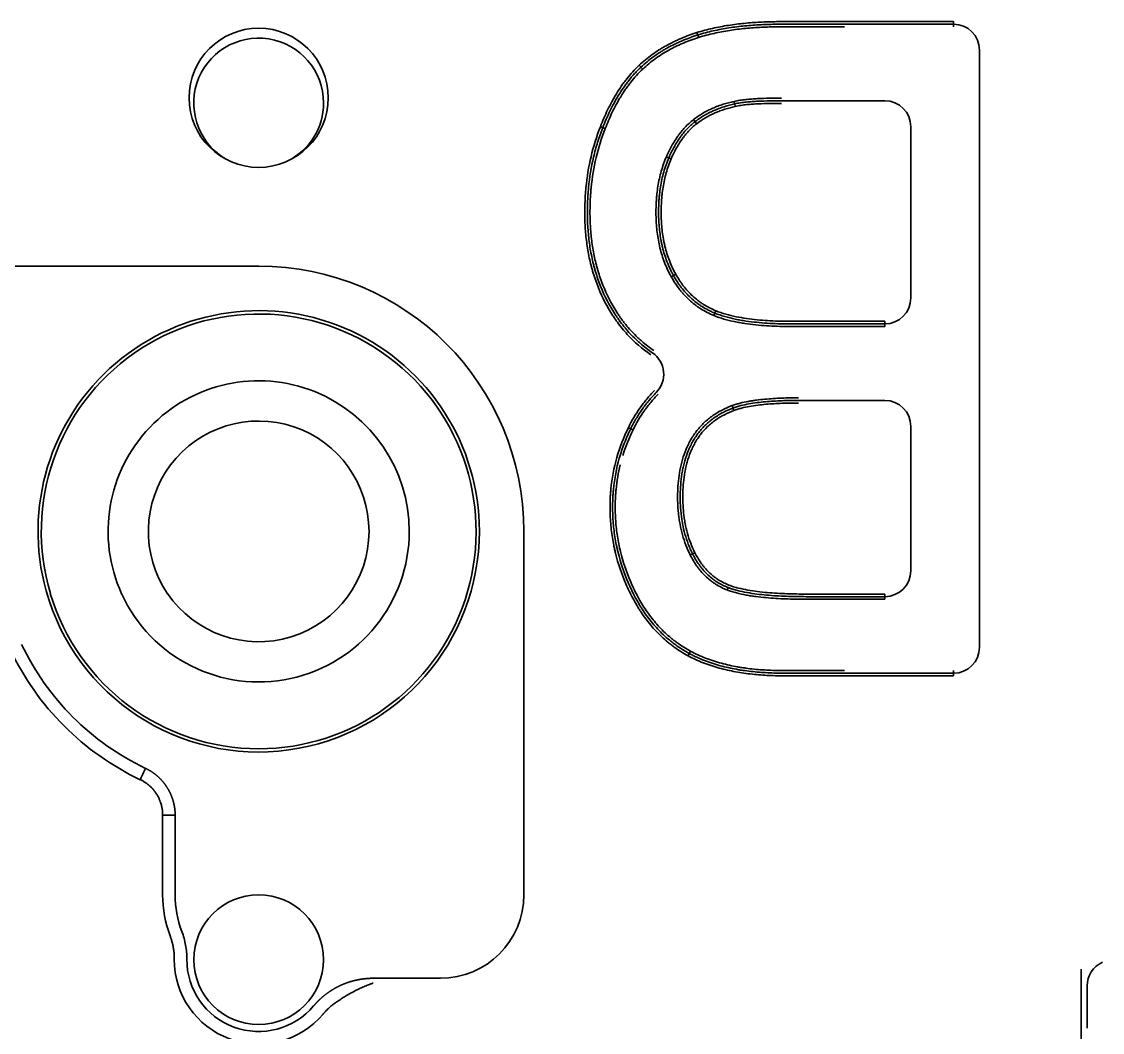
# Model space of a CAD drawing. Extents: x 53 to 4124, y 6244 to 10190.
# Drawn here: x 2239.14 to 2280.78, y 9391.09 to 9430.03 of the extents above; entities that cross this region are included whole.
import ezdxf

# ---------------------------------------------------------------- set-up
doc = ezdxf.new("R2010")
doc.units = 0
doc.header["$LTSCALE"] = 5
doc.layers.add('1', color=7, linetype='CONTINUOUS', true_color=0xffffff)

msp = doc.modelspace()

# ---------------------------------------------------------------- linework, layer by layer
at = {"layer": '1', "color": 7, "linetype": 'Continuous', "lineweight": 35}
for p, q in [((2275.04, 9429.927), (2275.04, 9430.027)), ((2275.04, 9429.827), (2275.04, 9429.927)), ((2265.219, 9429.416), (2265.188, 9429.512)), ((2276.04, 9405.927), (2276.04, 9428.927)), ((2266.633, 9426.76), (2266.611, 9426.857)), ((2268.412, 9426.979), (2272.395, 9426.979)), ((2261.53, 9425.943), (2261.437, 9425.979)), ((2265.086, 9426.173), (2265.025, 9426.252)), ((2265.086, 9426.173), (2265.148, 9426.094)), ((2273.395, 9425.979), (2273.395, 9419.383)), ((2264.073, 9424.785), (2263.981, 9424.825)), ((2264.073, 9424.785), (2264.165, 9424.745)), ((2248.275, 9420.611), (2234.275, 9420.611)), ((2264.252, 9420.251), (2264.34, 9420.299)), ((2265.805, 9418.707), (2265.843, 9418.799)), ((2272.395, 9418.383), (2272.395, 9418.483)), ((2272.395, 9418.283), (2272.395, 9418.383)), ((2266.544, 9415.141), (2266.579, 9415.047)), ((2269.067, 9415.435), (2272.395, 9415.435)), ((2262.605, 9414.341), (2262.515, 9414.385)), ((2273.395, 9414.435), (2273.395, 9408.876)), ((2258.493, 9396.393), (2258.493, 9410.393)), ((2264.989, 9409.526), (2265.078, 9409.57)), ((2266.319, 9408.134), (2266.355, 9408.227)), ((2272.395, 9407.876), (2272.395, 9407.976)), ((2272.395, 9407.776), (2272.395, 9407.876)), ((2264.861, 9405.688), (2264.813, 9405.601)), ((2264.909, 9405.776), (2264.861, 9405.688)), ((2275.04, 9405.027), (2275.04, 9404.927)), ((2275.04, 9404.827), (2275.04, 9404.927)), ((2244.575, 9396.393), (2244.575, 9399.457)), ((2245.058, 9399.457), (2245.058, 9396.393)), ((2279.96, 9393.521), (2279.96, 9379.708)), ((2252.684, 9393.176), (2255.275, 9393.176)), ((2280.187, 9391.257), (2280.187, 9392.882)), ((2280.187, 9392.882), (2280.188, 9392.882)), ((2280.188, 9391.257), (2280.188, 9392.882))]:
    msp.add_line(p, q, dxfattribs=at)
for centre, radius in [((2248.275, 9427.093), 2.68), ((2248.275, 9393.893), 2.5)]:
    msp.add_circle(centre, radius, dxfattribs=at)
for centre, radius, start, end in [((2275.04, 9428.927), 1, 0, 90), ((2248.275, 9426.893), 2.5, 0, 243.2925), ((2248.275, 9426.893), 2.5, 296.7019, 0), ((2272.395, 9425.979), 1, 0, 90), ((2248.275, 9410.393), 10.217, 0, 90), ((2272.395, 9419.383), 1, 270, 0), ((2248.275, 9410.393), 8.5, 0, 195.6319), ((2248.276, 9410.391), 8.374, 269.993, 196.5911), ((2262.878, 9416.445), 1, 315.5879, 55.5855), ((2248.275, 9410.391), 5.8, 0, 204.4632), ((2272.395, 9414.435), 1, 0, 90), ((2248.275, 9410.391), 4.25, 0, 214.3744), ((2248.275, 9410.393), 8.5, 195.6319, 0), ((2248.275, 9410.391), 5.8, 204.4181, 0), ((2248.275, 9410.391), 4.25, 214.3125, 0), ((2272.395, 9408.876), 1, 270, 0), ((2248.275, 9410.391), 8.375, 196.5938, 270), ((2248.275, 9410.393), 10.117, 205.5003, 244.4997), ((2275.04, 9405.927), 1, 270, 0), ((2248.275, 9410.393), 10.6, 205.5003, 244.4997), ((2249.075, 9396.393), 4.5, 180, 200.6344), ((2249.075, 9396.393), 4.017, 180, 200.6344), ((2255.275, 9396.393), 3.217, 270, 0), ((2248.275, 9393.893), 3.25, 179.7251, 319.876), ((2248.275, 9393.893), 2.767, 179.7251, 319.876)]:
    msp.add_arc(centre, radius, start, end, dxfattribs=at)
for centre, major_axis, ratio, start_param, end_param in [((2265.158, 9429.607), (0.03, -0.0954), 0.004943, 4.712389, 6.283185), ((2262.93, 9428.344), (0.0686, -0.0728), 0.005836, 0, 1.570796), ((2263.067, 9428.198), (0.0682, -0.0732), 0.005836, 1.570796, 3.141593), ((2261.623, 9425.906), (0.0931, -0.0365), 0.002154, 1.570796, 3.141593), ((2264.165, 9420.202), (-0.0872, -0.0489), 0.003959, 3.141593, 4.712389), ((2265.881, 9418.892), (-0.0377, -0.0926), 0.005423, 0, 1.570782), ((2266.509, 9415.234), (-0.0351, 0.0936), 0.002512, 3.141593, 4.712389), ((2262.694, 9414.297), (0.0897, -0.0441), 0.004362, 1.570796, 3.141593), ((2264.9, 9409.48), (-0.0892, -0.0452), 0.004078, 3.141593, 4.712389), ((2281.189, 9392.88), (0.709, -0.709), 0.997569, 2.780516, 3.926382)]:
    msp.add_ellipse(centre, major_axis=major_axis, ratio=ratio, start_param=start_param, end_param=end_param, dxfattribs=at)
for points, knots in [([(2265.158, 9429.607), (2265.358, 9429.67), (2265.56, 9429.723), (2265.964, 9429.814), (2266.167, 9429.852), (2266.574, 9429.915), (2266.778, 9429.941), (2267.187, 9429.981), (2267.393, 9429.996), (2267.804, 9430.018), (2268.01, 9430.024), (2268.268, 9430.027), (2268.32, 9430.027), (2268.423, 9430.027), (2268.475, 9430.027), (2268.63, 9430.027), (2269.147, 9430.027), (2271.318, 9430.027), (2273.386, 9430.027), (2275.04, 9430.027)], [0, 0, 0, 0, 0.0625, 0.0625, 0.125, 0.125, 0.1875, 0.1875, 0.25, 0.25, 0.3125, 0.3125, 0.328125, 0.328125, 0.34375, 0.34375, 0.375, 0.5, 1, 1, 1, 1]), ([(2275.04, 9429.927), (2273.391, 9429.927), (2271.329, 9429.927), (2269.164, 9429.927), (2268.648, 9429.927), (2268.494, 9429.927), (2268.442, 9429.927), (2268.339, 9429.927), (2268.288, 9429.927), (2268.03, 9429.924), (2267.824, 9429.918), (2267.412, 9429.897), (2267.206, 9429.882), (2266.797, 9429.842), (2266.593, 9429.817), (2266.188, 9429.754), (2265.986, 9429.716), (2265.585, 9429.626), (2265.386, 9429.574), (2265.188, 9429.512)], [0, 0, 0, 0, 0.5, 0.625, 0.65625, 0.65625, 0.671875, 0.671875, 0.6875, 0.6875, 0.75, 0.75, 0.8125, 0.8125, 0.875, 0.875, 0.9375, 0.9375, 1, 1, 1, 1]), ([(2270.84, 9429.827), (2270.596, 9429.827), (2269.941, 9429.827), (2269.182, 9429.827), (2268.669, 9429.827), (2268.514, 9429.827), (2268.463, 9429.827), (2268.36, 9429.827), (2268.309, 9429.827), (2268.052, 9429.825), (2267.846, 9429.819), (2267.435, 9429.799), (2267.231, 9429.784), (2266.823, 9429.744), (2266.62, 9429.719), (2266.216, 9429.657), (2266.014, 9429.62), (2265.615, 9429.531), (2265.416, 9429.478), (2265.219, 9429.416)], [0, 0, 0, 0, 0.129346, 0.34701, 0.401426, 0.401426, 0.428634, 0.428634, 0.455842, 0.455842, 0.564673, 0.564673, 0.673505, 0.673505, 0.782337, 0.782337, 0.891168, 0.891168, 1, 1, 1, 1]), ([(2262.93, 9428.344), (2263.087, 9428.492), (2263.253, 9428.629), (2263.514, 9428.817), (2263.647, 9428.908), (2263.784, 9428.992), (2263.877, 9429.047), (2263.924, 9429.074), (2264.065, 9429.153), (2264.161, 9429.202), (2264.306, 9429.273), (2264.355, 9429.296), (2264.453, 9429.34), (2264.502, 9429.362), (2264.75, 9429.467), (2264.953, 9429.541), (2265.158, 9429.607)], [0, 0, 0, 0, 0.25, 0.25, 0.375, 0.4375, 0.4375, 0.5, 0.5, 0.625, 0.625, 0.6875, 0.6875, 0.75, 0.75, 1, 1, 1, 1]), ([(2265.188, 9429.512), (2265.163, 9429.503), (2265.138, 9429.495), (2265.088, 9429.479), (2265.012, 9429.453), (2264.838, 9429.391), (2264.69, 9429.333), (2264.544, 9429.271), (2264.495, 9429.25), (2264.399, 9429.206), (2264.255, 9429.138), (2264.114, 9429.065), (2263.975, 9428.988), (2263.929, 9428.962), (2263.838, 9428.908), (2263.703, 9428.825), (2263.397, 9428.618), (2263.153, 9428.416), (2262.999, 9428.271)], [0, 0, 0, 0, 0.03125, 0.03125, 0.0625, 0.125, 0.25, 0.25, 0.3125, 0.3125, 0.375, 0.5, 0.5, 0.5625, 0.5625, 0.625, 0.75, 1, 1, 1, 1]), ([(2265.219, 9429.416), (2265.021, 9429.353), (2264.825, 9429.281), (2264.586, 9429.18), (2264.538, 9429.159), (2264.443, 9429.116), (2264.302, 9429.05), (2264.164, 9428.978), (2263.982, 9428.877), (2263.892, 9428.824), (2263.716, 9428.713), (2263.631, 9428.655), (2263.379, 9428.473), (2263.219, 9428.341), (2263.067, 9428.198)], [0, 0, 0, 0, 0.25, 0.25, 0.3125, 0.3125, 0.375, 0.5, 0.5, 0.625, 0.625, 0.75, 0.75, 1, 1, 1, 1]), ([(2261.437, 9425.979), (2261.523, 9426.198), (2261.615, 9426.414), (2261.768, 9426.731), (2261.822, 9426.836), (2261.906, 9426.991), (2261.934, 9427.043), (2261.993, 9427.145), (2262.023, 9427.195), (2262.114, 9427.346), (2262.178, 9427.445), (2262.278, 9427.59), (2262.312, 9427.637), (2262.382, 9427.732), (2262.418, 9427.779), (2262.6, 9428.009), (2262.758, 9428.183), (2262.93, 9428.344)], [0, 0, 0, 0, 0.25, 0.25, 0.375, 0.375, 0.4375, 0.4375, 0.5, 0.5, 0.625, 0.625, 0.6875, 0.6875, 0.75, 0.75, 1, 1, 1, 1]), ([(2262.999, 9428.271), (2262.993, 9428.266), (2262.988, 9428.261), (2262.977, 9428.251), (2262.962, 9428.236), (2262.925, 9428.201), (2262.853, 9428.13), (2262.794, 9428.067), (2262.677, 9427.939), (2262.602, 9427.851), (2262.495, 9427.715), (2262.46, 9427.669), (2262.391, 9427.575), (2262.357, 9427.528), (2262.259, 9427.386), (2262.196, 9427.288), (2262.106, 9427.14), (2262.077, 9427.09), (2262.019, 9426.99), (2261.991, 9426.939), (2261.909, 9426.787), (2261.856, 9426.684), (2261.756, 9426.475), (2261.708, 9426.37), (2261.616, 9426.158), (2261.572, 9426.051), (2261.53, 9425.943)], [0, 0, 0, 0, 0.007812, 0.007812, 0.015625, 0.03125, 0.0625, 0.125, 0.125, 0.25, 0.25, 0.3125, 0.3125, 0.375, 0.375, 0.5, 0.5, 0.5625, 0.5625, 0.625, 0.625, 0.75, 0.75, 0.875, 0.875, 1, 1, 1, 1]), ([(2263.067, 9428.198), (2262.9, 9428.042), (2262.748, 9427.874), (2262.572, 9427.651), (2262.537, 9427.605), (2262.47, 9427.514), (2262.437, 9427.467), (2262.34, 9427.327), (2262.278, 9427.231), (2262.19, 9427.085), (2262.161, 9427.036), (2262.105, 9426.937), (2262.077, 9426.887), (2261.996, 9426.737), (2261.944, 9426.636), (2261.846, 9426.431), (2261.798, 9426.327), (2261.708, 9426.118), (2261.665, 9426.013), (2261.623, 9425.907)], [0, 0, 0, 0, 0.25, 0.25, 0.3125, 0.3125, 0.375, 0.375, 0.5, 0.5, 0.5625, 0.5625, 0.625, 0.625, 0.75, 0.75, 0.875, 0.875, 1, 1, 1, 1]), ([(2265.025, 9426.252), (2265.138, 9426.341), (2265.257, 9426.421), (2265.413, 9426.513), (2265.444, 9426.531), (2265.507, 9426.565), (2265.603, 9426.616), (2265.7, 9426.662), (2265.832, 9426.72), (2265.899, 9426.747), (2266.034, 9426.798), (2266.102, 9426.821), (2266.239, 9426.865), (2266.309, 9426.885), (2266.448, 9426.922), (2266.518, 9426.939), (2266.588, 9426.955)], [0, 0, 0, 0, 0.25, 0.25, 0.3125, 0.3125, 0.375, 0.5, 0.5, 0.625, 0.625, 0.75, 0.75, 0.875, 0.875, 1, 1, 1, 1]), ([(2265.086, 9426.173), (2265.1, 9426.184), (2265.114, 9426.195), (2265.142, 9426.216), (2265.184, 9426.247), (2265.285, 9426.318), (2265.374, 9426.374), (2265.495, 9426.445), (2265.556, 9426.479), (2265.682, 9426.543), (2265.745, 9426.573), (2265.874, 9426.629), (2265.939, 9426.655), (2266.07, 9426.704), (2266.137, 9426.727), (2266.337, 9426.791), (2266.474, 9426.827), (2266.611, 9426.857)], [0, 0, 0, 0, 0.03125, 0.03125, 0.0625, 0.125, 0.25, 0.25, 0.375, 0.375, 0.5, 0.5, 0.625, 0.625, 0.75, 0.75, 1, 1, 1, 1]), ([(2266.633, 9426.76), (2266.499, 9426.73), (2266.367, 9426.695), (2266.171, 9426.633), (2266.107, 9426.611), (2265.979, 9426.563), (2265.915, 9426.538), (2265.79, 9426.483), (2265.728, 9426.454), (2265.606, 9426.392), (2265.546, 9426.359), (2265.369, 9426.255), (2265.256, 9426.179), (2265.148, 9426.094)], [0, 0, 0, 0, 0.25, 0.25, 0.375, 0.375, 0.5, 0.5, 0.625, 0.625, 0.75, 0.75, 1, 1, 1, 1]), ([(2266.588, 9426.955), (2266.626, 9426.964), (2266.663, 9426.972), (2266.738, 9426.986), (2266.776, 9426.992), (2266.889, 9427.009), (2266.964, 9427.018), (2267.116, 9427.034), (2267.192, 9427.04), (2267.344, 9427.051), (2267.42, 9427.056), (2267.649, 9427.067), (2267.801, 9427.072), (2268.107, 9427.078), (2268.259, 9427.079), (2268.412, 9427.079)], [0, 0, 0, 0, 0.0625, 0.0625, 0.125, 0.125, 0.25, 0.25, 0.375, 0.375, 0.5, 0.5, 0.75, 0.75, 1, 1, 1, 1]), ([(2266.611, 9426.857), (2266.611, 9426.858), (2266.611, 9426.858), (2266.61, 9426.861), (2266.61, 9426.862), (2266.609, 9426.867), (2266.608, 9426.87), (2266.606, 9426.877), (2266.605, 9426.881), (2266.603, 9426.89), (2266.602, 9426.895), (2266.6, 9426.906), (2266.598, 9426.912), (2266.596, 9426.923), (2266.594, 9426.93), (2266.591, 9426.942), (2266.59, 9426.949), (2266.588, 9426.955)], [0, 0, 0, 0, 0.113036, 0.113036, 0.239746, 0.239746, 0.366455, 0.366455, 0.493164, 0.493164, 0.619873, 0.619873, 0.746582, 0.746582, 0.873291, 0.873291, 1, 1, 1, 1]), ([(2266.611, 9426.857), (2266.647, 9426.866), (2266.684, 9426.874), (2266.758, 9426.888), (2266.796, 9426.894), (2266.907, 9426.911), (2266.982, 9426.92), (2267.132, 9426.935), (2267.207, 9426.941), (2267.358, 9426.952), (2267.433, 9426.956), (2267.658, 9426.967), (2267.809, 9426.972), (2268.11, 9426.978), (2268.261, 9426.979), (2268.412, 9426.979)], [0, 0, 0, 0, 0.0625, 0.0625, 0.125, 0.125, 0.25, 0.25, 0.375, 0.375, 0.5, 0.5, 0.75, 0.75, 1, 1, 1, 1]), ([(2268.412, 9426.879), (2268.263, 9426.879), (2268.114, 9426.878), (2267.817, 9426.872), (2267.668, 9426.868), (2267.445, 9426.857), (2267.371, 9426.853), (2267.222, 9426.842), (2267.148, 9426.836), (2267, 9426.821), (2266.926, 9426.812), (2266.816, 9426.796), (2266.779, 9426.79), (2266.706, 9426.776), (2266.669, 9426.769), (2266.633, 9426.76)], [0, 0, 0, 0, 0.25, 0.25, 0.5, 0.5, 0.625, 0.625, 0.75, 0.75, 0.875, 0.875, 0.9375, 0.9375, 1, 1, 1, 1]), ([(2263.386, 9417.188), (2263.05, 9417.419), (2262.746, 9417.682), (2262.34, 9418.126), (2262.181, 9418.32), (2262.035, 9418.527), (2261.977, 9418.611), (2261.949, 9418.653), (2261.865, 9418.781), (2261.812, 9418.868), (2261.558, 9419.306), (2261.391, 9419.672), (2261.223, 9420.148), (2261.176, 9420.292), (2261.133, 9420.438), (2261.106, 9420.536), (2261.093, 9420.586), (2261.03, 9420.832), (2260.988, 9421.03), (2260.921, 9421.426), (2260.895, 9421.625), (2260.857, 9422.024), (2260.845, 9422.224), (2260.837, 9422.525), (2260.836, 9422.625), (2260.837, 9422.826), (2260.841, 9423.028), (2260.851, 9423.23), (2260.864, 9423.432), (2260.872, 9423.533), (2260.921, 9424.037), (2260.986, 9424.434), (2261.169, 9425.216), (2261.289, 9425.601), (2261.437, 9425.979)], [0, 0, 0, 0, 0.125, 0.125, 0.1875, 0.203125, 0.203125, 0.21875, 0.21875, 0.25, 0.25, 0.375, 0.375, 0.40625, 0.421875, 0.421875, 0.4375, 0.4375, 0.5, 0.5, 0.5625, 0.5625, 0.625, 0.625, 0.65625, 0.65625, 0.6875, 0.71875, 0.71875, 0.75, 0.75, 0.875, 0.875, 1, 1, 1, 1]), ([(2261.53, 9425.943), (2261.529, 9425.94), (2261.528, 9425.937), (2261.526, 9425.931), (2261.522, 9425.922), (2261.514, 9425.902), (2261.499, 9425.861), (2261.468, 9425.78), (2261.409, 9425.616), (2261.299, 9425.286), (2261.221, 9425), (2261.085, 9424.422), (2261.021, 9424.032), (2260.973, 9423.536), (2260.965, 9423.436), (2260.952, 9423.238), (2260.942, 9423.039), (2260.937, 9422.841), (2260.936, 9422.643), (2260.937, 9422.544), (2260.944, 9422.248), (2260.956, 9422.051), (2260.992, 9421.658), (2261.017, 9421.463), (2261.082, 9421.072), (2261.122, 9420.878), (2261.183, 9420.635), (2261.196, 9420.587), (2261.222, 9420.49), (2261.264, 9420.346), (2261.432, 9419.825), (2261.637, 9419.374), (2261.885, 9418.942), (2261.936, 9418.857), (2262.018, 9418.73), (2262.045, 9418.689), (2262.102, 9418.606), (2262.131, 9418.565), (2262.278, 9418.361), (2262.404, 9418.206), (2262.606, 9417.984), (2262.675, 9417.912), (2262.783, 9417.806), (2262.819, 9417.772), (2262.893, 9417.704), (2263.079, 9417.537), (2263.277, 9417.384), (2263.443, 9417.27)], [0, 0, 0, 0, 0.000977, 0.000977, 0.001953, 0.003906, 0.007813, 0.015625, 0.03125, 0.0625, 0.125, 0.125, 0.25, 0.25, 0.28125, 0.28125, 0.3125, 0.34375, 0.34375, 0.375, 0.375, 0.4375, 0.4375, 0.5, 0.5, 0.5625, 0.5625, 0.578125, 0.578125, 0.59375, 0.625, 0.75, 0.75, 0.78125, 0.78125, 0.796875, 0.796875, 0.8125, 0.8125, 0.875, 0.875, 0.90625, 0.90625, 0.921875, 0.921875, 0.9375, 1, 1, 1, 1]), ([(2261.623, 9425.907), (2261.479, 9425.54), (2261.364, 9425.166), (2261.185, 9424.408), (2261.121, 9424.023), (2261.078, 9423.583), (2261.074, 9423.535), (2261.065, 9423.437), (2261.062, 9423.387), (2261.052, 9423.24), (2261.042, 9423.044), (2261.036, 9422.751), (2261.037, 9422.556), (2261.044, 9422.264), (2261.055, 9422.07), (2261.09, 9421.683), (2261.114, 9421.49), (2261.177, 9421.105), (2261.217, 9420.914), (2261.276, 9420.675), (2261.289, 9420.627), (2261.315, 9420.532), (2261.328, 9420.484), (2261.37, 9420.343), (2261.52, 9419.874), (2261.721, 9419.429), (2261.965, 9419.003), (2262.015, 9418.919), (2262.095, 9418.794), (2262.123, 9418.753), (2262.178, 9418.671), (2262.206, 9418.631), (2262.264, 9418.55), (2262.294, 9418.511), (2262.354, 9418.432), (2262.445, 9418.315), (2262.606, 9418.128), (2262.742, 9417.986), (2262.848, 9417.882), (2262.884, 9417.848), (2262.957, 9417.781), (2263.141, 9417.616), (2263.336, 9417.465), (2263.5, 9417.353)], [0, 0, 0, 0, 0.125, 0.125, 0.25, 0.25, 0.265625, 0.265625, 0.28125, 0.28125, 0.3125, 0.34375, 0.375, 0.375, 0.4375, 0.4375, 0.5, 0.5, 0.5625, 0.5625, 0.578125, 0.578125, 0.59375, 0.59375, 0.625, 0.75, 0.75, 0.78125, 0.78125, 0.796875, 0.796875, 0.8125, 0.8125, 0.828125, 0.828125, 0.84375, 0.875, 0.90625, 0.90625, 0.921875, 0.921875, 0.9375, 1, 1, 1, 1]), ([(2263.981, 9424.825), (2264.041, 9424.962), (2264.107, 9425.096), (2264.214, 9425.292), (2264.252, 9425.356), (2264.331, 9425.483), (2264.372, 9425.545), (2264.436, 9425.636), (2264.458, 9425.667), (2264.503, 9425.726), (2264.526, 9425.755), (2264.596, 9425.842), (2264.645, 9425.898), (2264.797, 9426.061), (2264.906, 9426.161), (2265.025, 9426.252)], [0, 0, 0, 0, 0.25, 0.25, 0.375, 0.375, 0.5, 0.5, 0.5625, 0.5625, 0.625, 0.625, 0.75, 0.75, 1, 1, 1, 1]), ([(2264.073, 9424.785), (2264.088, 9424.818), (2264.102, 9424.852), (2264.133, 9424.917), (2264.18, 9425.015), (2264.229, 9425.112), (2264.299, 9425.239), (2264.336, 9425.302), (2264.412, 9425.425), (2264.452, 9425.485), (2264.514, 9425.574), (2264.536, 9425.603), (2264.579, 9425.661), (2264.601, 9425.69), (2264.67, 9425.774), (2264.717, 9425.829), (2264.865, 9425.987), (2264.971, 9426.085), (2265.086, 9426.173)], [0, 0, 0, 0, 0.0625, 0.0625, 0.125, 0.25, 0.25, 0.375, 0.375, 0.5, 0.5, 0.5625, 0.5625, 0.625, 0.625, 0.75, 0.75, 1, 1, 1, 1]), ([(2265.148, 9426.094), (2265.036, 9426.008), (2264.933, 9425.913), (2264.789, 9425.76), (2264.743, 9425.707), (2264.677, 9425.624), (2264.656, 9425.596), (2264.613, 9425.54), (2264.551, 9425.455), (2264.494, 9425.367), (2264.42, 9425.247), (2264.384, 9425.186), (2264.283, 9425.001), (2264.221, 9424.874), (2264.165, 9424.745)], [0, 0, 0, 0, 0.25, 0.25, 0.375, 0.375, 0.4375, 0.4375, 0.5, 0.625, 0.625, 0.75, 0.75, 1, 1, 1, 1]), ([(2264.165, 9420.202), (2264.066, 9420.378), (2263.982, 9420.558), (2263.839, 9420.929), (2263.78, 9421.12), (2263.685, 9421.51), (2263.65, 9421.706), (2263.601, 9422.099), (2263.587, 9422.296), (2263.579, 9422.593), (2263.578, 9422.692), (2263.582, 9422.891), (2263.585, 9422.99), (2263.594, 9423.139), (2263.598, 9423.189), (2263.606, 9423.289), (2263.62, 9423.438), (2263.64, 9423.586), (2263.687, 9423.879), (2263.729, 9424.072), (2263.837, 9424.453), (2263.902, 9424.641), (2263.981, 9424.825)], [0, 0, 0, 0, 0.125, 0.125, 0.25, 0.25, 0.375, 0.375, 0.5, 0.5, 0.5625, 0.5625, 0.625, 0.625, 0.65625, 0.65625, 0.6875, 0.75, 0.75, 0.875, 0.875, 1, 1, 1, 1]), ([(2264.252, 9420.251), (2264.251, 9420.254), (2264.249, 9420.256), (2264.246, 9420.262), (2264.242, 9420.27), (2264.231, 9420.288), (2264.211, 9420.326), (2264.171, 9420.402), (2264.096, 9420.556), (2264.038, 9420.69), (2263.933, 9420.962), (2263.876, 9421.149), (2263.818, 9421.387), (2263.807, 9421.435), (2263.787, 9421.531), (2263.759, 9421.674), (2263.737, 9421.819), (2263.701, 9422.108), (2263.687, 9422.301), (2263.679, 9422.591), (2263.678, 9422.688), (2263.681, 9422.882), (2263.685, 9422.979), (2263.693, 9423.125), (2263.697, 9423.174), (2263.705, 9423.272), (2263.71, 9423.32), (2263.725, 9423.466), (2263.738, 9423.564), (2263.784, 9423.853), (2263.825, 9424.044), (2263.905, 9424.326), (2263.934, 9424.419), (2263.999, 9424.604), (2264.034, 9424.695), (2264.073, 9424.785)], [0, 0, 0, 0, 0.001953, 0.001953, 0.003906, 0.007812, 0.015625, 0.03125, 0.0625, 0.125, 0.125, 0.25, 0.25, 0.28125, 0.28125, 0.3125, 0.375, 0.375, 0.5, 0.5, 0.5625, 0.5625, 0.625, 0.625, 0.65625, 0.65625, 0.6875, 0.6875, 0.75, 0.75, 0.875, 0.875, 0.9375, 0.9375, 1, 1, 1, 1]), ([(2264.165, 9424.745), (2264.089, 9424.568), (2264.026, 9424.387), (2263.923, 9424.021), (2263.883, 9423.835), (2263.837, 9423.552), (2263.825, 9423.457), (2263.809, 9423.314), (2263.805, 9423.266), (2263.797, 9423.17), (2263.787, 9423.027), (2263.781, 9422.884), (2263.778, 9422.693), (2263.779, 9422.598), (2263.787, 9422.313), (2263.8, 9422.123), (2263.835, 9421.839), (2263.849, 9421.745), (2263.875, 9421.603), (2263.884, 9421.556), (2263.904, 9421.462), (2263.914, 9421.415), (2263.971, 9421.181), (2264.027, 9420.998), (2264.164, 9420.642), (2264.245, 9420.468), (2264.34, 9420.299)], [0, 0, 0, 0, 0.125, 0.125, 0.25, 0.25, 0.3125, 0.3125, 0.34375, 0.34375, 0.375, 0.4375, 0.4375, 0.5, 0.5, 0.625, 0.625, 0.6875, 0.6875, 0.71875, 0.71875, 0.75, 0.75, 0.875, 0.875, 1, 1, 1, 1]), ([(2265.805, 9418.707), (2265.63, 9418.779), (2265.462, 9418.866), (2265.262, 9418.993), (2265.222, 9419.019), (2265.145, 9419.073), (2265.031, 9419.157), (2264.852, 9419.308), (2264.687, 9419.474), (2264.594, 9419.581), (2264.534, 9419.653), (2264.504, 9419.69), (2264.36, 9419.878), (2264.257, 9420.037), (2264.165, 9420.202)], [0, 0, 0, 0, 0.25, 0.25, 0.3125, 0.3125, 0.375, 0.5, 0.625, 0.6875, 0.6875, 0.75, 0.75, 1, 1, 1, 1]), ([(2265.843, 9418.799), (2265.833, 9418.803), (2265.822, 9418.808), (2265.801, 9418.817), (2265.769, 9418.831), (2265.696, 9418.864), (2265.552, 9418.934), (2265.433, 9419.002), (2265.316, 9419.076), (2265.278, 9419.102), (2265.203, 9419.154), (2265.092, 9419.236), (2264.849, 9419.441), (2264.666, 9419.644), (2264.526, 9419.826), (2264.498, 9419.863), (2264.445, 9419.938), (2264.419, 9419.976), (2264.344, 9420.092), (2264.297, 9420.17), (2264.252, 9420.251)], [0, 0, 0, 0, 0.015625, 0.015625, 0.03125, 0.0625, 0.125, 0.25, 0.25, 0.3125, 0.3125, 0.375, 0.5, 0.75, 0.75, 0.8125, 0.8125, 0.875, 0.875, 1, 1, 1, 1]), ([(2264.34, 9420.299), (2264.383, 9420.221), (2264.429, 9420.145), (2264.501, 9420.033), (2264.526, 9419.996), (2264.578, 9419.924), (2264.604, 9419.888), (2264.74, 9419.711), (2264.858, 9419.58), (2265.052, 9419.401), (2265.153, 9419.315), (2265.26, 9419.236), (2265.333, 9419.185), (2265.37, 9419.16), (2265.559, 9419.041), (2265.717, 9418.96), (2265.882, 9418.891)], [0, 0, 0, 0, 0.125, 0.125, 0.1875, 0.1875, 0.25, 0.25, 0.5, 0.5, 0.625, 0.6875, 0.6875, 0.75, 0.75, 1, 1, 1, 1]), ([(2272.395, 9418.383), (2271.295, 9418.383), (2270.127, 9418.383), (2268.959, 9418.383), (2268.821, 9418.383), (2268.752, 9418.383), (2268.546, 9418.384), (2268.409, 9418.387), (2268.134, 9418.395), (2267.996, 9418.402), (2267.722, 9418.419), (2267.585, 9418.43), (2267.312, 9418.458), (2267.176, 9418.474), (2266.972, 9418.504), (2266.904, 9418.515), (2266.769, 9418.539), (2266.701, 9418.552), (2266.499, 9418.594), (2266.365, 9418.627), (2266.101, 9418.703), (2265.971, 9418.747), (2265.843, 9418.799)], [0, 0, 0, 0, 0.5, 0.53125, 0.53125, 0.5625, 0.5625, 0.625, 0.625, 0.6875, 0.6875, 0.75, 0.75, 0.8125, 0.8125, 0.84375, 0.84375, 0.875, 0.875, 0.9375, 0.9375, 1, 1, 1, 1]), ([(2265.882, 9418.891), (2265.946, 9418.865), (2266.01, 9418.841), (2266.14, 9418.797), (2266.206, 9418.777), (2266.402, 9418.72), (2266.535, 9418.689), (2266.801, 9418.634), (2266.934, 9418.611), (2267.203, 9418.571), (2267.338, 9418.555), (2267.609, 9418.528), (2267.745, 9418.518), (2268.018, 9418.501), (2268.155, 9418.495), (2268.428, 9418.486), (2268.565, 9418.484), (2268.736, 9418.483), (2268.77, 9418.483), (2268.839, 9418.483), (2268.941, 9418.483), (2270.138, 9418.483), (2271.301, 9418.483), (2272.395, 9418.483)], [0, 0, 0, 0, 0.03125, 0.03125, 0.0625, 0.0625, 0.125, 0.125, 0.1875, 0.1875, 0.25, 0.25, 0.3125, 0.3125, 0.375, 0.375, 0.4375, 0.4375, 0.453125, 0.453125, 0.46875, 0.5, 1, 1, 1, 1]), ([(2272.395, 9418.283), (2271.289, 9418.283), (2270.114, 9418.283), (2268.938, 9418.283), (2268.8, 9418.283), (2268.731, 9418.283), (2268.523, 9418.285), (2268.385, 9418.287), (2268.109, 9418.296), (2267.97, 9418.303), (2267.694, 9418.321), (2267.557, 9418.332), (2267.282, 9418.36), (2267.145, 9418.377), (2266.94, 9418.408), (2266.871, 9418.419), (2266.735, 9418.444), (2266.667, 9418.457), (2266.464, 9418.5), (2266.33, 9418.533), (2266.065, 9418.61), (2265.934, 9418.654), (2265.805, 9418.707)], [0, 0, 0, 0, 0.5, 0.53125, 0.53125, 0.5625, 0.5625, 0.625, 0.625, 0.6875, 0.6875, 0.75, 0.75, 0.8125, 0.8125, 0.84375, 0.84375, 0.875, 0.875, 0.9375, 0.9375, 1, 1, 1, 1]), ([(2262.515, 9414.385), (2262.643, 9414.649), (2262.791, 9414.901), (2263.044, 9415.261), (2263.133, 9415.377), (2263.32, 9415.602), (2263.418, 9415.711), (2263.521, 9415.815)], [0, 0, 0, 0, 0.5, 0.5, 0.75, 0.75, 1, 1, 1, 1]), ([(2263.592, 9415.745), (2263.491, 9415.643), (2263.395, 9415.536), (2263.212, 9415.316), (2263.124, 9415.202), (2262.959, 9414.966), (2262.881, 9414.845), (2262.735, 9414.598), (2262.668, 9414.471), (2262.605, 9414.341)], [0, 0, 0, 0, 0.25, 0.25, 0.5, 0.5, 0.75, 0.75, 1, 1, 1, 1]), ([(2263.664, 9415.675), (2263.565, 9415.575), (2263.47, 9415.47), (2263.29, 9415.253), (2263.204, 9415.142), (2262.961, 9414.795), (2262.818, 9414.552), (2262.695, 9414.298)], [0, 0, 0, 0, 0.25, 0.25, 0.5, 0.5, 1, 1, 1, 1]), ([(2266.509, 9415.235), (2266.56, 9415.254), (2266.611, 9415.271), (2266.714, 9415.302), (2266.766, 9415.317), (2266.922, 9415.357), (2267.027, 9415.379), (2267.186, 9415.408), (2267.239, 9415.417), (2267.346, 9415.433), (2267.399, 9415.441), (2267.56, 9415.462), (2267.667, 9415.473), (2267.882, 9415.493), (2267.989, 9415.501), (2268.204, 9415.514), (2268.312, 9415.52), (2268.635, 9415.532), (2268.851, 9415.535), (2269.067, 9415.535)], [0, 0, 0, 0, 0.0625, 0.0625, 0.125, 0.125, 0.25, 0.25, 0.3125, 0.3125, 0.375, 0.375, 0.5, 0.5, 0.625, 0.625, 0.75, 0.75, 1, 1, 1, 1]), ([(2264.899, 9409.481), (2264.836, 9409.607), (2264.779, 9409.735), (2264.68, 9409.995), (2264.636, 9410.127), (2264.562, 9410.396), (2264.531, 9410.532), (2264.492, 9410.739), (2264.481, 9410.808), (2264.461, 9410.947), (2264.452, 9411.016), (2264.43, 9411.224), (2264.421, 9411.363), (2264.414, 9411.571), (2264.413, 9411.64), (2264.413, 9411.779), (2264.414, 9411.848), (2264.42, 9412.056), (2264.429, 9412.195), (2264.457, 9412.472), (2264.477, 9412.61), (2264.509, 9412.783), (2264.516, 9412.817), (2264.531, 9412.886), (2264.554, 9412.989), (2264.58, 9413.09), (2264.639, 9413.291), (2264.685, 9413.423), (2264.766, 9413.616), (2264.795, 9413.68), (2264.842, 9413.774), (2264.858, 9413.806), (2264.891, 9413.868), (2264.908, 9413.899), (2264.996, 9414.051), (2265.074, 9414.166), (2265.245, 9414.384), (2265.339, 9414.487), (2265.491, 9414.631), (2265.544, 9414.677), (2265.654, 9414.766), (2265.71, 9414.809), (2265.882, 9414.929), (2266.001, 9415.001), (2266.249, 9415.129), (2266.377, 9415.185), (2266.509, 9415.235)], [0, 0, 0, 0, 0.0625, 0.0625, 0.125, 0.125, 0.1875, 0.1875, 0.21875, 0.21875, 0.25, 0.25, 0.3125, 0.3125, 0.34375, 0.34375, 0.375, 0.375, 0.4375, 0.4375, 0.5, 0.5, 0.515625, 0.515625, 0.53125, 0.5625, 0.5625, 0.625, 0.625, 0.65625, 0.65625, 0.671875, 0.671875, 0.6875, 0.6875, 0.75, 0.75, 0.8125, 0.8125, 0.84375, 0.84375, 0.875, 0.875, 0.9375, 0.9375, 1, 1, 1, 1]), ([(2264.989, 9409.526), (2264.988, 9409.527), (2264.987, 9409.529), (2264.985, 9409.533), (2264.982, 9409.539), (2264.975, 9409.552), (2264.962, 9409.579), (2264.936, 9409.633), (2264.886, 9409.742), (2264.848, 9409.836), (2264.775, 9410.026), (2264.733, 9410.155), (2264.66, 9410.416), (2264.629, 9410.548), (2264.598, 9410.716), (2264.592, 9410.75), (2264.581, 9410.817), (2264.576, 9410.851), (2264.561, 9410.952), (2264.552, 9411.02), (2264.531, 9411.223), (2264.522, 9411.358), (2264.515, 9411.561), (2264.513, 9411.629), (2264.513, 9411.764), (2264.514, 9411.831), (2264.519, 9412.033), (2264.528, 9412.168), (2264.554, 9412.438), (2264.572, 9412.572), (2264.603, 9412.74), (2264.609, 9412.774), (2264.623, 9412.841), (2264.631, 9412.875), (2264.654, 9412.975), (2264.671, 9413.041), (2264.727, 9413.237), (2264.771, 9413.366), (2264.848, 9413.555), (2264.876, 9413.617), (2264.921, 9413.709), (2264.936, 9413.74), (2264.968, 9413.8), (2264.985, 9413.831), (2265.036, 9413.92), (2265.072, 9413.978), (2265.147, 9414.092), (2265.186, 9414.147), (2265.311, 9414.307), (2265.401, 9414.407), (2265.549, 9414.548), (2265.6, 9414.593), (2265.68, 9414.659), (2265.707, 9414.68), (2265.761, 9414.722), (2265.789, 9414.742), (2265.845, 9414.782), (2265.874, 9414.801), (2265.931, 9414.839), (2266.018, 9414.893), (2266.108, 9414.944), (2266.29, 9415.038), (2266.415, 9415.093), (2266.544, 9415.141)], [0, 0, 0, 0, 0.000977, 0.000977, 0.001953, 0.003906, 0.007813, 0.015625, 0.03125, 0.0625, 0.0625, 0.125, 0.125, 0.1875, 0.1875, 0.203125, 0.203125, 0.21875, 0.21875, 0.25, 0.25, 0.3125, 0.3125, 0.34375, 0.34375, 0.375, 0.375, 0.4375, 0.4375, 0.5, 0.5, 0.515625, 0.515625, 0.53125, 0.53125, 0.5625, 0.5625, 0.625, 0.625, 0.65625, 0.65625, 0.671875, 0.671875, 0.6875, 0.6875, 0.71875, 0.71875, 0.75, 0.75, 0.8125, 0.8125, 0.84375, 0.84375, 0.859375, 0.859375, 0.875, 0.875, 0.890625, 0.890625, 0.90625, 0.9375, 0.9375, 1, 1, 1, 1]), ([(2266.579, 9415.047), (2266.454, 9415), (2266.332, 9414.947), (2266.096, 9414.825), (2265.983, 9414.756), (2265.847, 9414.66), (2265.82, 9414.64), (2265.767, 9414.6), (2265.74, 9414.579), (2265.663, 9414.515), (2265.513, 9414.382), (2265.381, 9414.235), (2265.261, 9414.079), (2265.222, 9414.025), (2265.149, 9413.914), (2265.115, 9413.857), (2265.065, 9413.77), (2265.049, 9413.74), (2265.019, 9413.681), (2264.974, 9413.591), (2264.934, 9413.5), (2264.859, 9413.316), (2264.817, 9413.19), (2264.763, 9412.998), (2264.747, 9412.933), (2264.724, 9412.836), (2264.717, 9412.803), (2264.704, 9412.737), (2264.698, 9412.705), (2264.669, 9412.541), (2264.651, 9412.41), (2264.626, 9412.147), (2264.619, 9412.015), (2264.614, 9411.818), (2264.613, 9411.752), (2264.613, 9411.621), (2264.615, 9411.555), (2264.622, 9411.357), (2264.631, 9411.225), (2264.652, 9411.027), (2264.661, 9410.961), (2264.675, 9410.862), (2264.68, 9410.829), (2264.691, 9410.764), (2264.72, 9410.6), (2264.757, 9410.439), (2264.864, 9410.057), (2264.957, 9409.809), (2265.078, 9409.57)], [0, 0, 0, 0, 0.0625, 0.0625, 0.125, 0.125, 0.140625, 0.140625, 0.15625, 0.15625, 0.1875, 0.25, 0.25, 0.28125, 0.28125, 0.3125, 0.3125, 0.328125, 0.328125, 0.34375, 0.375, 0.375, 0.4375, 0.4375, 0.46875, 0.46875, 0.484375, 0.484375, 0.5, 0.5, 0.5625, 0.5625, 0.625, 0.625, 0.65625, 0.65625, 0.6875, 0.6875, 0.75, 0.75, 0.78125, 0.78125, 0.796875, 0.796875, 0.8125, 0.875, 0.875, 1, 1, 1, 1]), ([(2266.544, 9415.141), (2266.547, 9415.142), (2266.551, 9415.143), (2266.557, 9415.146), (2266.566, 9415.149), (2266.588, 9415.157), (2266.632, 9415.172), (2266.67, 9415.184), (2266.746, 9415.208), (2266.798, 9415.222), (2266.952, 9415.261), (2267.055, 9415.283), (2267.264, 9415.32), (2267.369, 9415.336), (2267.58, 9415.363), (2267.686, 9415.375), (2267.898, 9415.394), (2268.004, 9415.402), (2268.216, 9415.415), (2268.322, 9415.42), (2268.641, 9415.432), (2268.854, 9415.435), (2269.067, 9415.435)], [0, 0, 0, 0, 0.003906, 0.003906, 0.007812, 0.015625, 0.03125, 0.0625, 0.0625, 0.125, 0.125, 0.25, 0.25, 0.375, 0.375, 0.5, 0.5, 0.625, 0.625, 0.75, 0.75, 1, 1, 1, 1]), ([(2269.067, 9415.335), (2268.857, 9415.335), (2268.647, 9415.332), (2268.333, 9415.32), (2268.228, 9415.315), (2268.019, 9415.303), (2267.914, 9415.295), (2267.705, 9415.276), (2267.601, 9415.265), (2267.393, 9415.238), (2267.289, 9415.223), (2267.083, 9415.186), (2266.981, 9415.165), (2266.829, 9415.127), (2266.779, 9415.113), (2266.678, 9415.082), (2266.629, 9415.066), (2266.579, 9415.047)], [0, 0, 0, 0, 0.25, 0.25, 0.375, 0.375, 0.5, 0.5, 0.625, 0.625, 0.75, 0.75, 0.875, 0.875, 0.9375, 0.9375, 1, 1, 1, 1]), ([(2264.813, 9405.601), (2264.629, 9405.701), (2264.453, 9405.812), (2264.241, 9405.965), (2264.199, 9405.997), (2264.116, 9406.061), (2264.075, 9406.093), (2263.955, 9406.193), (2263.877, 9406.262), (2263.65, 9406.475), (2263.508, 9406.625), (2263.243, 9406.942), (2263.119, 9407.108), (2262.974, 9407.325), (2262.946, 9407.369), (2262.891, 9407.457), (2262.809, 9407.591), (2262.733, 9407.726), (2262.636, 9407.909), (2262.59, 9408.001), (2262.501, 9408.187), (2262.458, 9408.281), (2262.255, 9408.754), (2262.122, 9409.144), (2262.01, 9409.6), (2261.998, 9409.65), (2261.975, 9409.752), (2261.943, 9409.905), (2261.879, 9410.262), (2261.843, 9410.57), (2261.814, 9410.981), (2261.807, 9411.188), (2261.81, 9411.498), (2261.815, 9411.653), (2261.825, 9411.809), (2261.832, 9411.913), (2261.837, 9411.965), (2261.882, 9412.432), (2262.034, 9413.241), (2262.33, 9414.011), (2262.515, 9414.385)], [0, 0, 0, 0, 0.0625, 0.0625, 0.078125, 0.078125, 0.09375, 0.09375, 0.125, 0.125, 0.1875, 0.1875, 0.25, 0.25, 0.265625, 0.265625, 0.28125, 0.3125, 0.3125, 0.34375, 0.34375, 0.375, 0.375, 0.5, 0.5, 0.515625, 0.515625, 0.53125, 0.5625, 0.625, 0.625, 0.6875, 0.6875, 0.71875, 0.734375, 0.734375, 0.75, 0.75, 0.875, 1, 1, 1, 1]), ([(2262.605, 9414.341), (2262.603, 9414.339), (2262.602, 9414.336), (2262.599, 9414.33), (2262.595, 9414.321), (2262.585, 9414.301), (2262.565, 9414.261), (2262.527, 9414.18), (2262.454, 9414.017), (2262.318, 9413.687), (2262.222, 9413.4), (2262.056, 9412.817), (2261.981, 9412.418), (2261.937, 9411.959), (2261.932, 9411.908), (2261.925, 9411.805), (2261.915, 9411.652), (2261.91, 9411.499), (2261.907, 9411.193), (2261.913, 9410.99), (2261.942, 9410.585), (2261.965, 9410.383), (2262.013, 9410.081), (2262.04, 9409.93), (2262.071, 9409.78), (2262.094, 9409.68), (2262.105, 9409.63), (2262.215, 9409.182), (2262.346, 9408.797), (2262.546, 9408.331), (2262.587, 9408.239), (2262.675, 9408.055), (2262.72, 9407.964), (2262.815, 9407.785), (2262.865, 9407.695), (2262.943, 9407.563), (2262.97, 9407.519), (2263.024, 9407.432), (2263.052, 9407.389), (2263.194, 9407.175), (2263.316, 9407.011), (2263.576, 9406.699), (2263.715, 9406.55), (2263.938, 9406.341), (2264.015, 9406.273), (2264.134, 9406.175), (2264.174, 9406.142), (2264.256, 9406.079), (2264.297, 9406.048), (2264.506, 9405.897), (2264.68, 9405.787), (2264.861, 9405.688)], [0, 0, 0, 0, 0.000977, 0.000977, 0.001953, 0.003906, 0.007813, 0.015625, 0.03125, 0.0625, 0.125, 0.125, 0.25, 0.25, 0.265625, 0.265625, 0.28125, 0.3125, 0.3125, 0.375, 0.375, 0.4375, 0.4375, 0.46875, 0.484375, 0.484375, 0.5, 0.5, 0.625, 0.625, 0.65625, 0.65625, 0.6875, 0.6875, 0.71875, 0.71875, 0.734375, 0.734375, 0.75, 0.75, 0.8125, 0.8125, 0.875, 0.875, 0.90625, 0.90625, 0.921875, 0.921875, 0.9375, 0.9375, 1, 1, 1, 1]), ([(2262.205, 9412.96), (2262.127, 9412.648), (2262.073, 9412.329), (2262.037, 9411.955), (2262.032, 9411.904), (2262.025, 9411.803), (2262.021, 9411.753), (2262.013, 9411.602), (2262.01, 9411.501), (2262.007, 9411.2), (2262.013, 9411), (2262.041, 9410.601), (2262.075, 9410.303), (2262.128, 9410.006), (2262.167, 9409.809), (2262.189, 9409.71), (2262.309, 9409.219), (2262.437, 9408.84), (2262.633, 9408.381), (2262.674, 9408.29), (2262.76, 9408.109), (2262.804, 9408.02), (2262.944, 9407.754), (2263.046, 9407.581), (2263.213, 9407.327), (2263.271, 9407.244), (2263.391, 9407.082), (2263.453, 9407.003), (2263.645, 9406.772), (2263.782, 9406.626), (2264.001, 9406.419), (2264.114, 9406.319), (2264.233, 9406.224), (2264.313, 9406.161), (2264.353, 9406.131), (2264.477, 9406.041), (2264.561, 9405.984), (2264.732, 9405.876), (2264.82, 9405.825), (2264.909, 9405.776)], [0, 0, 0, 0, 0.118846, 0.118846, 0.137203, 0.137203, 0.15556, 0.15556, 0.192275, 0.192275, 0.265705, 0.265705, 0.339134, 0.375849, 0.375849, 0.412564, 0.412564, 0.559423, 0.559423, 0.596138, 0.596138, 0.632852, 0.632852, 0.706282, 0.706282, 0.742997, 0.742997, 0.779711, 0.779711, 0.853141, 0.853141, 0.889856, 0.908213, 0.908213, 0.92657, 0.92657, 0.963285, 0.963285, 1, 1, 1, 1]), ([(2266.319, 9408.134), (2266.162, 9408.195), (2266.013, 9408.27), (2265.836, 9408.383), (2265.802, 9408.407), (2265.734, 9408.455), (2265.634, 9408.531), (2265.478, 9408.668), (2265.365, 9408.789), (2265.284, 9408.884), (2265.257, 9408.917), (2265.206, 9408.983), (2265.181, 9409.016), (2265.06, 9409.187), (2264.975, 9409.331), (2264.899, 9409.481)], [0, 0, 0, 0, 0.25, 0.25, 0.3125, 0.3125, 0.375, 0.5, 0.625, 0.625, 0.6875, 0.6875, 0.75, 0.75, 1, 1, 1, 1]), ([(2266.355, 9408.227), (2266.35, 9408.229), (2266.346, 9408.231), (2266.336, 9408.235), (2266.322, 9408.24), (2266.289, 9408.254), (2266.225, 9408.282), (2266.097, 9408.342), (2265.975, 9408.412), (2265.891, 9408.467), (2265.858, 9408.49), (2265.841, 9408.501), (2265.792, 9408.537), (2265.696, 9408.609), (2265.546, 9408.742), (2265.437, 9408.858), (2265.359, 9408.95), (2265.334, 9408.981), (2265.284, 9409.045), (2265.26, 9409.077), (2265.19, 9409.176), (2265.146, 9409.244), (2265.064, 9409.382), (2265.025, 9409.453), (2264.989, 9409.526)], [0, 0, 0, 0, 0.007813, 0.007813, 0.015625, 0.03125, 0.0625, 0.125, 0.25, 0.28125, 0.28125, 0.3125, 0.3125, 0.375, 0.5, 0.625, 0.625, 0.6875, 0.6875, 0.75, 0.75, 0.875, 0.875, 1, 1, 1, 1]), ([(2265.078, 9409.57), (2265.148, 9409.431), (2265.227, 9409.298), (2265.339, 9409.139), (2265.362, 9409.108), (2265.409, 9409.047), (2265.482, 9408.957), (2265.613, 9408.816), (2265.728, 9408.714), (2265.819, 9408.642), (2265.849, 9408.619), (2265.897, 9408.585), (2265.913, 9408.573), (2265.945, 9408.552), (2266.091, 9408.455), (2266.246, 9408.377), (2266.391, 9408.321)], [0, 0, 0, 0, 0.25, 0.25, 0.3125, 0.3125, 0.375, 0.5, 0.625, 0.625, 0.6875, 0.6875, 0.71875, 0.71875, 0.75, 1, 1, 1, 1]), ([(2272.395, 9407.776), (2271.886, 9407.776), (2271.122, 9407.776), (2270.231, 9407.776), (2269.785, 9407.776), (2269.594, 9407.776), (2269.467, 9407.776), (2269.403, 9407.775), (2269.085, 9407.776), (2268.831, 9407.781), (2268.449, 9407.795), (2268.321, 9407.801), (2268.067, 9407.817), (2267.94, 9407.827), (2267.687, 9407.85), (2267.56, 9407.863), (2267.371, 9407.888), (2267.308, 9407.897), (2267.182, 9407.916), (2267.119, 9407.926), (2266.93, 9407.96), (2266.806, 9407.987), (2266.621, 9408.034), (2266.56, 9408.052), (2266.439, 9408.09), (2266.378, 9408.111), (2266.319, 9408.134)], [0, 0, 0, 0, 0.25, 0.375, 0.4375, 0.46875, 0.46875, 0.5, 0.5, 0.625, 0.625, 0.6875, 0.6875, 0.75, 0.75, 0.8125, 0.8125, 0.84375, 0.84375, 0.875, 0.875, 0.9375, 0.9375, 0.96875, 0.96875, 1, 1, 1, 1]), ([(2272.395, 9407.876), (2271.889, 9407.876), (2271.13, 9407.876), (2270.244, 9407.876), (2269.801, 9407.876), (2269.611, 9407.876), (2269.485, 9407.876), (2269.422, 9407.876), (2269.105, 9407.876), (2268.852, 9407.88), (2268.473, 9407.894), (2268.346, 9407.9), (2268.093, 9407.916), (2267.967, 9407.925), (2267.715, 9407.947), (2267.589, 9407.961), (2267.338, 9407.993), (2267.213, 9408.011), (2266.963, 9408.056), (2266.839, 9408.082), (2266.656, 9408.129), (2266.595, 9408.146), (2266.474, 9408.183), (2266.414, 9408.204), (2266.355, 9408.227)], [0, 0, 0, 0, 0.25, 0.375, 0.4375, 0.46875, 0.46875, 0.5, 0.5, 0.625, 0.625, 0.6875, 0.6875, 0.75, 0.75, 0.8125, 0.8125, 0.875, 0.875, 0.9375, 0.9375, 0.96875, 0.96875, 1, 1, 1, 1]), ([(2266.391, 9408.321), (2266.451, 9408.297), (2266.511, 9408.277), (2266.632, 9408.239), (2266.692, 9408.222), (2266.875, 9408.176), (2266.998, 9408.151), (2267.244, 9408.107), (2267.368, 9408.089), (2267.617, 9408.058), (2267.741, 9408.045), (2267.992, 9408.023), (2268.117, 9408.014), (2268.368, 9407.999), (2268.494, 9407.993), (2268.871, 9407.98), (2269.123, 9407.976), (2269.438, 9407.976), (2269.501, 9407.976), (2269.626, 9407.976), (2269.815, 9407.976), (2270.256, 9407.976), (2271.137, 9407.976), (2271.892, 9407.976), (2272.395, 9407.976)], [0, 0, 0, 0, 0.03125, 0.03125, 0.0625, 0.0625, 0.125, 0.125, 0.1875, 0.1875, 0.25, 0.25, 0.3125, 0.3125, 0.375, 0.375, 0.5, 0.5, 0.53125, 0.53125, 0.5625, 0.625, 0.75, 1, 1, 1, 1]), ([(2275.04, 9404.827), (2273.318, 9404.827), (2271.165, 9404.827), (2269.013, 9404.827), (2268.555, 9404.827), (2268.528, 9404.827), (2268.474, 9404.827), (2268.394, 9404.828), (2268.205, 9404.831), (2268.044, 9404.836), (2267.721, 9404.851), (2267.506, 9404.867), (2267.184, 9404.902), (2267.076, 9404.915), (2266.861, 9404.946), (2266.754, 9404.963), (2266.541, 9405.002), (2266.434, 9405.023), (2266.223, 9405.071), (2266.118, 9405.097), (2265.806, 9405.182), (2265.601, 9405.249), (2265.201, 9405.405), (2265.004, 9405.496), (2264.813, 9405.601)], [0, 0, 0, 0, 0.5, 0.625, 0.625, 0.632812, 0.632812, 0.640625, 0.65625, 0.6875, 0.6875, 0.75, 0.75, 0.78125, 0.78125, 0.8125, 0.8125, 0.84375, 0.84375, 0.875, 0.875, 0.9375, 0.9375, 1, 1, 1, 1]), ([(2264.861, 9405.688), (2264.862, 9405.688), (2264.864, 9405.687), (2264.867, 9405.685), (2264.871, 9405.683), (2264.882, 9405.677), (2264.903, 9405.666), (2264.945, 9405.643), (2265.029, 9405.6), (2265.102, 9405.565), (2265.248, 9405.497), (2265.347, 9405.455), (2265.645, 9405.339), (2265.848, 9405.274), (2266.26, 9405.162), (2266.469, 9405.116), (2266.734, 9405.068), (2266.787, 9405.059), (2266.893, 9405.042), (2266.946, 9405.034), (2267.107, 9405.012), (2267.214, 9404.999), (2267.534, 9404.965), (2267.748, 9404.95), (2268.07, 9404.935), (2268.177, 9404.932), (2268.338, 9404.929), (2268.391, 9404.928), (2268.499, 9404.927), (2268.552, 9404.927), (2269.035, 9404.927), (2271.18, 9404.927), (2273.324, 9404.927), (2275.04, 9404.927)], [0, 0, 0, 0, 0.000488, 0.000488, 0.000977, 0.001953, 0.003906, 0.007812, 0.015625, 0.03125, 0.03125, 0.0625, 0.0625, 0.125, 0.125, 0.1875, 0.1875, 0.203125, 0.203125, 0.21875, 0.21875, 0.25, 0.25, 0.3125, 0.3125, 0.34375, 0.34375, 0.359375, 0.359375, 0.375, 0.375, 0.5, 1, 1, 1, 1]), ([(2264.909, 9405.776), (2265.099, 9405.672), (2265.293, 9405.583), (2265.69, 9405.43), (2265.892, 9405.365), (2266.302, 9405.255), (2266.51, 9405.21), (2266.773, 9405.163), (2266.826, 9405.154), (2266.932, 9405.138), (2266.985, 9405.13), (2267.144, 9405.108), (2267.251, 9405.095), (2267.57, 9405.062), (2267.783, 9405.048), (2268.103, 9405.034), (2268.21, 9405.031), (2268.37, 9405.028), (2268.423, 9405.028), (2268.53, 9405.027), (2268.583, 9405.027), (2269.064, 9405.027), (2269.799, 9405.027), (2270.535, 9405.027), (2270.844, 9405.027)], [0, 0, 0, 0, 0.105854, 0.105854, 0.211707, 0.211707, 0.317561, 0.317561, 0.344025, 0.344025, 0.370488, 0.370488, 0.423415, 0.423415, 0.529269, 0.529269, 0.582195, 0.582195, 0.608659, 0.608659, 0.635122, 0.635122, 0.84683, 1, 1, 1, 1]), ([(2243.92, 9401.261), (2243.927, 9401.258), (2243.941, 9401.251), (2243.962, 9401.241), (2243.982, 9401.23), (2244.003, 9401.219), (2244.024, 9401.208), (2244.044, 9401.196), (2244.065, 9401.185), (2244.085, 9401.173), (2244.105, 9401.161), (2244.125, 9401.148), (2244.144, 9401.136), (2244.164, 9401.123), (2244.184, 9401.11), (2244.203, 9401.097), (2244.222, 9401.083), (2244.241, 9401.069), (2244.26, 9401.055), (2244.278, 9401.041), (2244.297, 9401.027), (2244.315, 9401.012), (2244.333, 9400.997), (2244.351, 9400.982), (2244.369, 9400.967), (2244.387, 9400.951), (2244.404, 9400.936), (2244.421, 9400.92), (2244.439, 9400.904), (2244.455, 9400.888), (2244.472, 9400.871), (2244.489, 9400.854), (2244.505, 9400.838), (2244.521, 9400.821), (2244.537, 9400.803), (2244.552, 9400.786), (2244.568, 9400.768), (2244.583, 9400.751), (2244.598, 9400.733), (2244.613, 9400.714), (2244.628, 9400.696), (2244.642, 9400.678), (2244.656, 9400.659), (2244.67, 9400.64), (2244.684, 9400.621), (2244.698, 9400.602), (2244.711, 9400.583), (2244.724, 9400.563), (2244.737, 9400.544), (2244.75, 9400.524), (2244.762, 9400.504), (2244.774, 9400.484), (2244.786, 9400.464), (2244.798, 9400.444), (2244.809, 9400.423), (2244.82, 9400.403), (2244.831, 9400.382), (2244.842, 9400.361), (2244.852, 9400.34), (2244.863, 9400.319), (2244.873, 9400.298), (2244.882, 9400.276), (2244.892, 9400.255), (2244.901, 9400.233), (2244.91, 9400.212), (2244.919, 9400.19), (2244.927, 9400.168), (2244.935, 9400.146), (2244.943, 9400.124), (2244.951, 9400.102), (2244.959, 9400.08), (2244.966, 9400.057), (2244.973, 9400.035), (2244.979, 9400.013), (2244.986, 9399.99), (2244.992, 9399.967), (2244.998, 9399.945), (2245.003, 9399.922), (2245.008, 9399.899), (2245.013, 9399.876), (2245.018, 9399.853), (2245.023, 9399.83), (2245.027, 9399.807), (2245.031, 9399.784), (2245.035, 9399.761), (2245.038, 9399.738), (2245.041, 9399.714), (2245.044, 9399.691), (2245.047, 9399.668), (2245.049, 9399.645), (2245.051, 9399.621), (2245.053, 9399.598), (2245.054, 9399.574), (2245.056, 9399.551), (2245.057, 9399.528), (2245.057, 9399.504), (2245.058, 9399.481), (2245.058, 9399.465), (2245.058, 9399.457)], [0, 0, 0, 0, 0.010418, 0.020835, 0.031252, 0.04167, 0.052087, 0.062504, 0.072921, 0.083338, 0.093755, 0.104172, 0.114589, 0.125006, 0.135423, 0.145839, 0.156256, 0.166673, 0.177089, 0.187506, 0.197922, 0.208339, 0.218755, 0.229171, 0.239588, 0.250004, 0.26042, 0.270837, 0.281253, 0.291669, 0.302085, 0.312501, 0.322917, 0.333334, 0.34375, 0.354166, 0.364582, 0.374998, 0.385414, 0.39583, 0.406246, 0.416662, 0.427078, 0.437494, 0.44791, 0.458326, 0.468742, 0.479158, 0.489574, 0.49999, 0.510406, 0.520822, 0.531238, 0.541654, 0.55207, 0.562486, 0.572902, 0.583319, 0.593735, 0.604151, 0.614567, 0.624983, 0.6354, 0.645816, 0.656232, 0.666649, 0.677065, 0.687481, 0.697898, 0.708314, 0.718731, 0.729148, 0.739564, 0.749981, 0.760398, 0.770814, 0.781231, 0.791648, 0.802065, 0.812482, 0.822899, 0.833316, 0.843733, 0.854151, 0.864568, 0.874985, 0.885403, 0.89582, 0.906238, 0.916656, 0.927073, 0.937491, 0.947909, 0.958327, 0.968745, 0.979163, 0.989582, 1, 1, 1, 1]), ([(2245.316, 9394.977), (2245.38, 9394.807), (2245.428, 9394.63), (2245.493, 9394.271), (2245.509, 9394.089), (2245.508, 9393.907)], [0, 0, 0, 0, 0.5, 0.5, 1, 1, 1, 1]), ([(2250.391, 9392.11), (2250.397, 9392.117), (2250.409, 9392.131), (2250.427, 9392.151), (2250.445, 9392.171), (2250.463, 9392.192), (2250.481, 9392.212), (2250.5, 9392.232), (2250.519, 9392.251), (2250.537, 9392.271), (2250.556, 9392.29), (2250.576, 9392.309), (2250.595, 9392.328), (2250.615, 9392.347), (2250.634, 9392.366), (2250.654, 9392.385), (2250.675, 9392.403), (2250.695, 9392.421), (2250.715, 9392.439), (2250.736, 9392.457), (2250.757, 9392.474), (2250.777, 9392.492), (2250.798, 9392.509), (2250.82, 9392.526), (2250.841, 9392.543), (2250.863, 9392.559), (2250.884, 9392.576), (2250.906, 9392.592), (2250.928, 9392.608), (2250.95, 9392.624), (2250.972, 9392.639), (2250.995, 9392.655), (2251.017, 9392.67), (2251.04, 9392.685), (2251.063, 9392.7), (2251.086, 9392.714), (2251.109, 9392.729), (2251.132, 9392.743), (2251.155, 9392.757), (2251.179, 9392.771), (2251.202, 9392.784), (2251.226, 9392.798), (2251.25, 9392.811), (2251.274, 9392.824), (2251.298, 9392.836), (2251.322, 9392.849), (2251.346, 9392.861), (2251.371, 9392.873), (2251.395, 9392.885), (2251.42, 9392.896), (2251.444, 9392.908), (2251.469, 9392.919), (2251.494, 9392.93), (2251.519, 9392.94), (2251.544, 9392.951), (2251.569, 9392.961), (2251.595, 9392.971), (2251.62, 9392.981), (2251.646, 9392.99), (2251.671, 9393), (2251.697, 9393.009), (2251.722, 9393.018), (2251.748, 9393.026), (2251.774, 9393.034), (2251.8, 9393.043), (2251.826, 9393.05), (2251.852, 9393.058), (2251.878, 9393.066), (2251.905, 9393.073), (2251.931, 9393.08), (2251.957, 9393.086), (2251.984, 9393.093), (2252.01, 9393.099), (2252.037, 9393.105), (2252.063, 9393.111), (2252.09, 9393.116), (2252.116, 9393.122), (2252.143, 9393.127), (2252.17, 9393.131), (2252.197, 9393.136), (2252.224, 9393.14), (2252.25, 9393.144), (2252.277, 9393.148), (2252.304, 9393.152), (2252.331, 9393.155), (2252.358, 9393.158), (2252.385, 9393.161), (2252.412, 9393.164), (2252.44, 9393.166), (2252.467, 9393.168), (2252.494, 9393.17), (2252.521, 9393.171), (2252.548, 9393.173), (2252.575, 9393.174), (2252.602, 9393.175), (2252.63, 9393.175), (2252.657, 9393.176), (2252.675, 9393.176), (2252.684, 9393.176)], [0, 0, 0, 0, 0.010416, 0.020832, 0.031248, 0.041665, 0.052081, 0.062497, 0.072913, 0.083329, 0.093746, 0.104162, 0.114578, 0.124994, 0.13541, 0.145827, 0.156243, 0.166659, 0.177075, 0.187491, 0.197908, 0.208324, 0.21874, 0.229156, 0.239573, 0.249989, 0.260405, 0.270822, 0.281238, 0.291654, 0.302071, 0.312487, 0.322903, 0.33332, 0.343736, 0.354152, 0.364569, 0.374985, 0.385401, 0.395818, 0.406234, 0.416651, 0.427067, 0.437484, 0.4479, 0.458317, 0.468733, 0.47915, 0.489566, 0.499983, 0.510399, 0.520816, 0.531233, 0.541649, 0.552066, 0.562482, 0.572899, 0.583316, 0.593733, 0.604149, 0.614566, 0.624983, 0.635399, 0.645816, 0.656233, 0.66665, 0.677067, 0.687484, 0.697901, 0.708317, 0.718734, 0.729151, 0.739568, 0.749985, 0.760402, 0.770819, 0.781236, 0.791653, 0.802071, 0.812488, 0.822905, 0.833322, 0.843739, 0.854156, 0.864574, 0.874991, 0.885408, 0.895825, 0.906243, 0.91666, 0.927078, 0.937495, 0.947912, 0.95833, 0.968747, 0.979165, 0.989582, 1, 1, 1, 1]), ([(2251.282, 9392.268), (2251.338, 9392.306), (2251.394, 9392.343), (2251.507, 9392.415), (2251.564, 9392.45), (2251.678, 9392.519), (2251.736, 9392.553), (2251.851, 9392.618), (2251.967, 9392.682), (2252.084, 9392.741), (2252.202, 9392.797), (2252.261, 9392.824), (2252.38, 9392.875), (2252.44, 9392.9), (2252.53, 9392.934), (2252.56, 9392.946), (2252.605, 9392.962), (2252.62, 9392.967), (2252.643, 9392.975), (2252.65, 9392.978), (2252.66, 9392.981), (2252.662, 9392.982), (2252.665, 9392.983), (2252.667, 9392.984), (2252.668, 9392.984), (2252.673, 9392.986), (2252.677, 9392.987), (2252.68, 9392.988)], [0, 0, 0, 0, 0.125, 0.125, 0.25, 0.25, 0.375, 0.375, 0.5, 0.625, 0.625, 0.75, 0.75, 0.875, 0.875, 0.9375, 0.9375, 0.96875, 0.96875, 0.984375, 0.984375, 0.988281, 0.990234, 0.990234, 0.992187, 0.992187, 1, 1, 1, 1])]:
    msp.add_open_spline(points, degree=3, knots=knots, dxfattribs=at)
for points, degree in [([(2262.695, 9414.298), (2262.536, 9413.976), (2262.405, 9413.647), (2262.302, 9413.31)], 3), ([(2243.712, 9400.826), (2243.781, 9400.971), (2243.85, 9401.116), (2243.92, 9401.261)], 3), ([(2244.575, 9399.457), (2244.578, 9399.896), (2244.111, 9400.639), (2243.712, 9400.826)], 2), ([(2244.575, 9399.457), (2245.058, 9399.457)], 1), ([(2245.025, 9393.909), (2245.028, 9394.373), (2244.864, 9394.807)], 2), ([(2251.282, 9392.269), (2250.99, 9392.074), (2250.76, 9391.799)], 2)]:
    msp.add_open_spline(points, degree=degree, dxfattribs=at)

doc.saveas('drawing.dxf')
